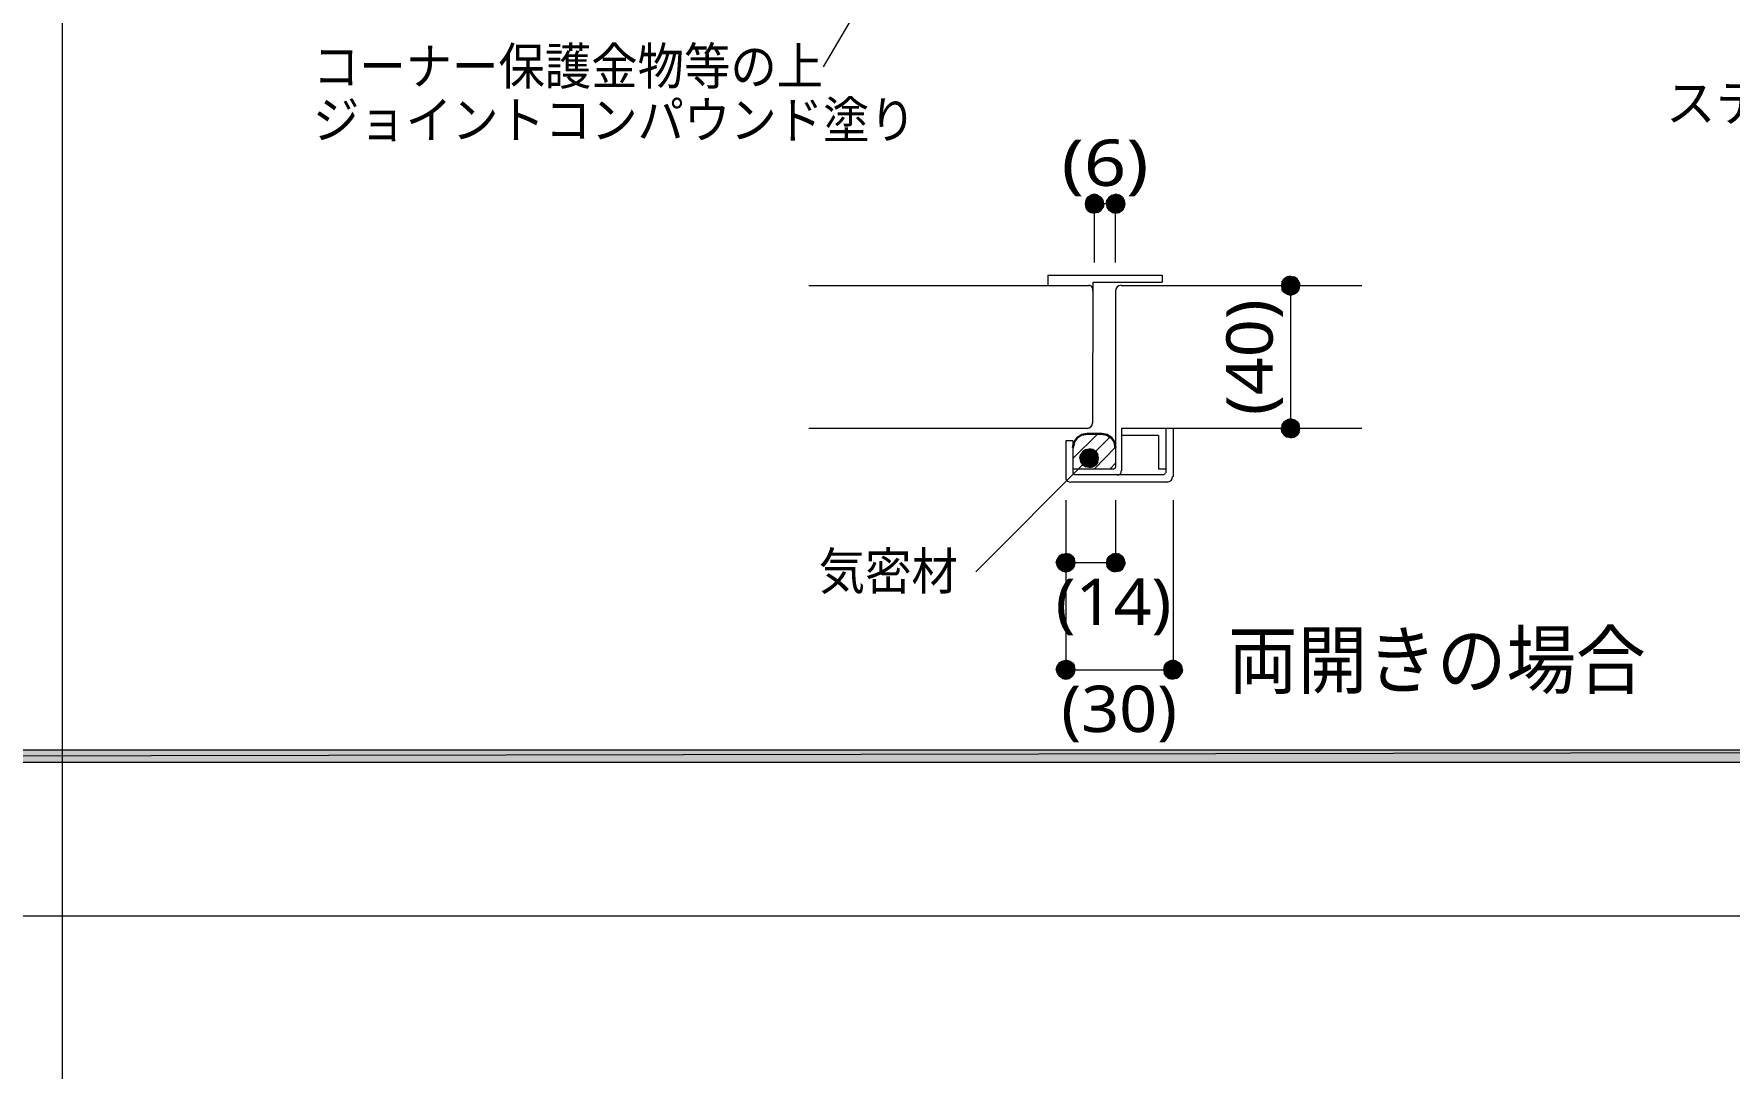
# Model space of a CAD drawing. Header units: millimetres. Extents: x 0 to 420, y 0 to 297.
# Drawn here: x 208.6 to 303.6, y 148.5 to 206.5 of the extents above; entities that cross this region are included whole.
import ezdxf
from ezdxf.enums import TextEntityAlignment as Align

# ---------------------------------------------------------------- set-up
doc = ezdxf.new("R2010")
doc.units = ezdxf.units.MM
doc.styles.add('kst32b', font='NotoSansJP-Variable.ttf')

msp = doc.modelspace()

# ---------------------------------------------------------------- hatches: boundary and pattern name
for points in [[(267.525, 197.125), (267.483, 196.935), (268.012, 196.935), (267.525, 197.125)], [(269.685, 196.723), (269.727, 196.935), (269.198, 196.935), (269.685, 196.723)], [(278.807, 191.855), (278.998, 191.812), (278.998, 192.341), (278.807, 191.855)], [(279.21, 184.827), (278.998, 184.87), (278.998, 184.34), (279.21, 184.827)], [(267.229, 182.457), (267.356, 182.287), (267.716, 182.668), (267.229, 182.457)], [(266.891, 176.615), (266.933, 176.805), (266.404, 176.805), (266.891, 176.615)], [(268.711, 177.017), (268.69, 176.805), (269.198, 176.805), (268.711, 177.017)], [(271.928, 171.027), (271.886, 170.815), (272.415, 170.815), (271.928, 171.027)], [(266.891, 170.625), (266.933, 170.815), (266.404, 170.815), (266.891, 170.625)]]:
    msp.add_hatch(color=7).paths.add_polyline_path(points)
h = msp.add_hatch(color=7)
h.paths.add_polyline_path([(267.483, 196.935), (267.525, 196.723), (268.012, 196.935), (267.483, 196.935)])
h.paths.add_polyline_path([(267.525, 196.723), (268.012, 196.935), (267.631, 196.554), (267.525, 196.723)])
h.paths.add_polyline_path([(268.012, 196.935), (267.631, 196.554), (267.801, 196.448), (268.012, 196.935)])
h = msp.add_hatch(color=7)
h.paths.add_polyline_path([(268.012, 197.464), (267.801, 197.421), (268.012, 196.935), (268.012, 197.464)])
h.paths.add_polyline_path([(267.801, 197.421), (268.012, 196.935), (267.631, 197.295), (267.801, 197.421)])
h.paths.add_polyline_path([(268.012, 196.935), (267.631, 197.295), (267.525, 197.125), (268.012, 196.935)])
h = msp.add_hatch(color=7)
h.paths.add_polyline_path([(267.801, 196.448), (268.012, 196.405), (268.012, 196.935), (267.801, 196.448)])
h.paths.add_polyline_path([(268.012, 196.405), (268.012, 196.935), (268.203, 196.448), (268.012, 196.405)])
h.paths.add_polyline_path([(268.012, 196.935), (268.203, 196.448), (268.372, 196.554), (268.012, 196.935)])
h = msp.add_hatch(color=7)
h.paths.add_polyline_path([(268.499, 197.125), (268.372, 197.295), (268.012, 196.935), (268.499, 197.125)])
h.paths.add_polyline_path([(268.372, 197.295), (268.012, 196.935), (268.203, 197.421), (268.372, 197.295)])
h.paths.add_polyline_path([(268.012, 196.935), (268.203, 197.421), (268.012, 197.464), (268.012, 196.935)])
h = msp.add_hatch(color=7)
h.paths.add_polyline_path([(268.372, 196.554), (268.499, 196.723), (268.012, 196.935), (268.372, 196.554)])
h.paths.add_polyline_path([(268.499, 196.723), (268.012, 196.935), (268.541, 196.935), (268.499, 196.723)])
h.paths.add_polyline_path([(268.012, 196.935), (268.541, 196.935), (268.499, 197.125), (268.012, 196.935)])
h = msp.add_hatch(color=7)
h.paths.add_polyline_path([(268.838, 197.295), (268.711, 197.125), (269.198, 196.935), (268.838, 197.295)])
h.paths.add_polyline_path([(268.711, 197.125), (269.198, 196.935), (268.69, 196.935), (268.711, 197.125)])
h.paths.add_polyline_path([(269.198, 196.935), (268.69, 196.935), (268.711, 196.723), (269.198, 196.935)])
h = msp.add_hatch(color=7)
h.paths.add_polyline_path([(268.711, 196.723), (268.838, 196.554), (269.198, 196.935), (268.711, 196.723)])
h.paths.add_polyline_path([(268.838, 196.554), (269.198, 196.935), (269.007, 196.448), (268.838, 196.554)])
h.paths.add_polyline_path([(269.198, 196.935), (269.007, 196.448), (269.198, 196.405), (269.198, 196.935)])
h = msp.add_hatch(color=7)
h.paths.add_polyline_path([(269.409, 197.421), (269.198, 197.464), (269.198, 196.935), (269.409, 197.421)])
h.paths.add_polyline_path([(269.198, 197.464), (269.198, 196.935), (269.007, 197.421), (269.198, 197.464)])
h.paths.add_polyline_path([(269.198, 196.935), (269.007, 197.421), (268.838, 197.295), (269.198, 196.935)])
h = msp.add_hatch(color=7)
h.paths.add_polyline_path([(269.727, 196.935), (269.685, 197.125), (269.198, 196.935), (269.727, 196.935)])
h.paths.add_polyline_path([(269.685, 197.125), (269.198, 196.935), (269.579, 197.295), (269.685, 197.125)])
h.paths.add_polyline_path([(269.198, 196.935), (269.579, 197.295), (269.409, 197.421), (269.198, 196.935)])
h = msp.add_hatch(color=7)
h.paths.add_polyline_path([(269.198, 196.405), (269.409, 196.448), (269.198, 196.935), (269.198, 196.405)])
h.paths.add_polyline_path([(269.409, 196.448), (269.198, 196.935), (269.579, 196.554), (269.409, 196.448)])
h.paths.add_polyline_path([(269.198, 196.935), (269.579, 196.554), (269.685, 196.723), (269.198, 196.935)])
h = msp.add_hatch(color=7)
h.paths.add_polyline_path([(279.379, 192.722), (279.21, 192.828), (278.998, 192.341), (279.379, 192.722)])
h.paths.add_polyline_path([(279.21, 192.828), (278.998, 192.341), (278.998, 192.871), (279.21, 192.828)])
h.paths.add_polyline_path([(278.998, 192.341), (278.998, 192.871), (278.807, 192.828), (278.998, 192.341)])
h = msp.add_hatch(color=7)
h.paths.add_polyline_path([(278.807, 192.828), (278.638, 192.722), (278.998, 192.341), (278.807, 192.828)])
h.paths.add_polyline_path([(278.638, 192.722), (278.998, 192.341), (278.511, 192.532), (278.638, 192.722)])
h.paths.add_polyline_path([(278.998, 192.341), (278.511, 192.532), (278.49, 192.341), (278.998, 192.341)])
h = msp.add_hatch(color=7)
h.paths.add_polyline_path([(278.49, 192.341), (278.511, 192.13), (278.998, 192.341), (278.49, 192.341)])
h.paths.add_polyline_path([(278.511, 192.13), (278.998, 192.341), (278.638, 191.961), (278.511, 192.13)])
h.paths.add_polyline_path([(278.998, 192.341), (278.638, 191.961), (278.807, 191.855), (278.998, 192.341)])
h = msp.add_hatch(color=7)
h.paths.add_polyline_path([(279.485, 192.13), (279.527, 192.341), (278.998, 192.341), (279.485, 192.13)])
h.paths.add_polyline_path([(279.527, 192.341), (278.998, 192.341), (279.485, 192.532), (279.527, 192.341)])
h.paths.add_polyline_path([(278.998, 192.341), (279.485, 192.532), (279.379, 192.722), (278.998, 192.341)])
h = msp.add_hatch(color=7)
h.paths.add_polyline_path([(278.998, 191.812), (279.21, 191.855), (278.998, 192.341), (278.998, 191.812)])
h.paths.add_polyline_path([(279.21, 191.855), (278.998, 192.341), (279.379, 191.961), (279.21, 191.855)])
h.paths.add_polyline_path([(278.998, 192.341), (279.379, 191.961), (279.485, 192.13), (278.998, 192.341)])
h = msp.add_hatch(color=7)
h.paths.add_polyline_path([(278.511, 184.531), (278.49, 184.34), (278.998, 184.34), (278.511, 184.531)])
h.paths.add_polyline_path([(278.49, 184.34), (278.998, 184.34), (278.511, 184.129), (278.49, 184.34)])
h.paths.add_polyline_path([(278.998, 184.34), (278.511, 184.129), (278.638, 183.959), (278.998, 184.34)])
h = msp.add_hatch(color=7)
h.paths.add_polyline_path([(278.998, 184.87), (278.807, 184.827), (278.998, 184.34), (278.998, 184.87)])
h.paths.add_polyline_path([(278.807, 184.827), (278.998, 184.34), (278.638, 184.721), (278.807, 184.827)])
h.paths.add_polyline_path([(278.998, 184.34), (278.638, 184.721), (278.511, 184.531), (278.998, 184.34)])
h = msp.add_hatch(color=7)
h.paths.add_polyline_path([(278.638, 183.959), (278.807, 183.854), (278.998, 184.34), (278.638, 183.959)])
h.paths.add_polyline_path([(278.807, 183.854), (278.998, 184.34), (278.998, 183.811), (278.807, 183.854)])
h.paths.add_polyline_path([(278.998, 184.34), (278.998, 183.811), (279.21, 183.854), (278.998, 184.34)])
h = msp.add_hatch(color=7)
h.paths.add_polyline_path([(279.527, 184.34), (279.485, 184.531), (278.998, 184.34), (279.527, 184.34)])
h.paths.add_polyline_path([(279.485, 184.531), (278.998, 184.34), (279.379, 184.721), (279.485, 184.531)])
h.paths.add_polyline_path([(278.998, 184.34), (279.379, 184.721), (279.21, 184.827), (278.998, 184.34)])
h = msp.add_hatch(color=7)
h.paths.add_polyline_path([(279.21, 183.854), (279.379, 183.959), (278.998, 184.34), (279.21, 183.854)])
h.paths.add_polyline_path([(279.379, 183.959), (278.998, 184.34), (279.485, 184.129), (279.379, 183.959)])
h.paths.add_polyline_path([(278.998, 184.34), (279.485, 184.129), (279.527, 184.34), (278.998, 184.34)])
h = msp.add_hatch(color=7)
h.paths.add_polyline_path([(267.356, 183.049), (267.229, 182.859), (267.716, 182.668), (267.356, 183.049)])
h.paths.add_polyline_path([(267.229, 182.859), (267.716, 182.668), (267.187, 182.668), (267.229, 182.859)])
h.paths.add_polyline_path([(267.716, 182.668), (267.187, 182.668), (267.229, 182.457), (267.716, 182.668)])
h = msp.add_hatch(color=7)
h.paths.add_polyline_path([(267.928, 183.155), (267.716, 183.197), (267.716, 182.668), (267.928, 183.155)])
h.paths.add_polyline_path([(267.716, 183.197), (267.716, 182.668), (267.525, 183.155), (267.716, 183.197)])
h.paths.add_polyline_path([(267.716, 182.668), (267.525, 183.155), (267.356, 183.049), (267.716, 182.668)])
h = msp.add_hatch(color=7)
h.paths.add_polyline_path([(267.356, 182.287), (267.525, 182.181), (267.716, 182.668), (267.356, 182.287)])
h.paths.add_polyline_path([(267.525, 182.181), (267.716, 182.668), (267.716, 182.139), (267.525, 182.181)])
h.paths.add_polyline_path([(267.716, 182.668), (267.716, 182.139), (267.928, 182.181), (267.716, 182.668)])
h = msp.add_hatch(color=7)
h.paths.add_polyline_path([(268.245, 182.668), (268.203, 182.859), (267.716, 182.668), (268.245, 182.668)])
h.paths.add_polyline_path([(268.203, 182.859), (267.716, 182.668), (268.097, 183.049), (268.203, 182.859)])
h.paths.add_polyline_path([(267.716, 182.668), (268.097, 183.049), (267.928, 183.155), (267.716, 182.668)])
h = msp.add_hatch(color=7)
h.paths.add_polyline_path([(267.928, 182.181), (268.097, 182.287), (267.716, 182.668), (267.928, 182.181)])
h.paths.add_polyline_path([(268.097, 182.287), (267.716, 182.668), (268.203, 182.457), (268.097, 182.287)])
h.paths.add_polyline_path([(267.716, 182.668), (268.203, 182.457), (268.245, 182.668), (267.716, 182.668)])
h = msp.add_hatch(color=7)
h.paths.add_polyline_path([(266.044, 177.186), (265.917, 177.017), (266.404, 176.805), (266.044, 177.186)])
h.paths.add_polyline_path([(265.917, 177.017), (266.404, 176.805), (265.875, 176.805), (265.917, 177.017)])
h.paths.add_polyline_path([(266.404, 176.805), (265.875, 176.805), (265.917, 176.615), (266.404, 176.805)])
h = msp.add_hatch(color=7)
h.paths.add_polyline_path([(265.917, 176.615), (266.044, 176.445), (266.404, 176.805), (265.917, 176.615)])
h.paths.add_polyline_path([(266.044, 176.445), (266.404, 176.805), (266.213, 176.339), (266.044, 176.445)])
h.paths.add_polyline_path([(266.404, 176.805), (266.213, 176.339), (266.404, 176.297), (266.404, 176.805)])
h = msp.add_hatch(color=7)
h.paths.add_polyline_path([(266.615, 177.292), (266.404, 177.334), (266.404, 176.805), (266.615, 177.292)])
h.paths.add_polyline_path([(266.404, 177.334), (266.404, 176.805), (266.213, 177.292), (266.404, 177.334)])
h.paths.add_polyline_path([(266.404, 176.805), (266.213, 177.292), (266.044, 177.186), (266.404, 176.805)])
h = msp.add_hatch(color=7)
h.paths.add_polyline_path([(266.933, 176.805), (266.891, 177.017), (266.404, 176.805), (266.933, 176.805)])
h.paths.add_polyline_path([(266.891, 177.017), (266.404, 176.805), (266.785, 177.186), (266.891, 177.017)])
h.paths.add_polyline_path([(266.404, 176.805), (266.785, 177.186), (266.615, 177.292), (266.404, 176.805)])
h = msp.add_hatch(color=7)
h.paths.add_polyline_path([(266.404, 176.297), (266.615, 176.339), (266.404, 176.805), (266.404, 176.297)])
h.paths.add_polyline_path([(266.615, 176.339), (266.404, 176.805), (266.785, 176.445), (266.615, 176.339)])
h.paths.add_polyline_path([(266.404, 176.805), (266.785, 176.445), (266.891, 176.615), (266.404, 176.805)])
h = msp.add_hatch(color=7)
h.paths.add_polyline_path([(268.69, 176.805), (268.711, 176.615), (269.198, 176.805), (268.69, 176.805)])
h.paths.add_polyline_path([(268.711, 176.615), (269.198, 176.805), (268.838, 176.445), (268.711, 176.615)])
h.paths.add_polyline_path([(269.198, 176.805), (268.838, 176.445), (269.007, 176.339), (269.198, 176.805)])
h = msp.add_hatch(color=7)
h.paths.add_polyline_path([(269.198, 177.334), (269.007, 177.292), (269.198, 176.805), (269.198, 177.334)])
h.paths.add_polyline_path([(269.007, 177.292), (269.198, 176.805), (268.838, 177.186), (269.007, 177.292)])
h.paths.add_polyline_path([(269.198, 176.805), (268.838, 177.186), (268.711, 177.017), (269.198, 176.805)])
h = msp.add_hatch(color=7)
h.paths.add_polyline_path([(269.007, 176.339), (269.198, 176.297), (269.198, 176.805), (269.007, 176.339)])
h.paths.add_polyline_path([(269.198, 176.297), (269.198, 176.805), (269.409, 176.339), (269.198, 176.297)])
h.paths.add_polyline_path([(269.198, 176.805), (269.409, 176.339), (269.579, 176.445), (269.198, 176.805)])
h = msp.add_hatch(color=7)
h.paths.add_polyline_path([(269.685, 177.017), (269.579, 177.186), (269.198, 176.805), (269.685, 177.017)])
h.paths.add_polyline_path([(269.579, 177.186), (269.198, 176.805), (269.409, 177.292), (269.579, 177.186)])
h.paths.add_polyline_path([(269.198, 176.805), (269.409, 177.292), (269.198, 177.334), (269.198, 176.805)])
h = msp.add_hatch(color=7)
h.paths.add_polyline_path([(269.579, 176.445), (269.685, 176.615), (269.198, 176.805), (269.579, 176.445)])
h.paths.add_polyline_path([(269.685, 176.615), (269.198, 176.805), (269.727, 176.805), (269.685, 176.615)])
h.paths.add_polyline_path([(269.198, 176.805), (269.727, 176.805), (269.685, 177.017), (269.198, 176.805)])
h = msp.add_hatch(color=7)
h.paths.add_polyline_path([(266.044, 171.196), (265.917, 171.027), (266.404, 170.815), (266.044, 171.196)])
h.paths.add_polyline_path([(265.917, 171.027), (266.404, 170.815), (265.875, 170.815), (265.917, 171.027)])
h.paths.add_polyline_path([(266.404, 170.815), (265.875, 170.815), (265.917, 170.625), (266.404, 170.815)])
h = msp.add_hatch(color=7)
h.paths.add_polyline_path([(266.615, 171.302), (266.404, 171.344), (266.404, 170.815), (266.615, 171.302)])
h.paths.add_polyline_path([(266.404, 171.344), (266.404, 170.815), (266.213, 171.302), (266.404, 171.344)])
h.paths.add_polyline_path([(266.404, 170.815), (266.213, 171.302), (266.044, 171.196), (266.404, 170.815)])
h = msp.add_hatch(color=7)
h.paths.add_polyline_path([(266.933, 170.815), (266.891, 171.027), (266.404, 170.815), (266.933, 170.815)])
h.paths.add_polyline_path([(266.891, 171.027), (266.404, 170.815), (266.785, 171.196), (266.891, 171.027)])
h.paths.add_polyline_path([(266.404, 170.815), (266.785, 171.196), (266.615, 171.302), (266.404, 170.815)])
h = msp.add_hatch(color=7)
h.paths.add_polyline_path([(272.415, 171.344), (272.203, 171.302), (272.415, 170.815), (272.415, 171.344)])
h.paths.add_polyline_path([(272.203, 171.302), (272.415, 170.815), (272.034, 171.196), (272.203, 171.302)])
h.paths.add_polyline_path([(272.415, 170.815), (272.034, 171.196), (271.928, 171.027), (272.415, 170.815)])
h = msp.add_hatch(color=7)
h.paths.add_polyline_path([(272.902, 171.027), (272.775, 171.196), (272.415, 170.815), (272.902, 171.027)])
h.paths.add_polyline_path([(272.775, 171.196), (272.415, 170.815), (272.605, 171.302), (272.775, 171.196)])
h.paths.add_polyline_path([(272.415, 170.815), (272.605, 171.302), (272.415, 171.344), (272.415, 170.815)])
h = msp.add_hatch(color=7)
h.paths.add_polyline_path([(272.775, 170.455), (272.902, 170.625), (272.415, 170.815), (272.775, 170.455)])
h.paths.add_polyline_path([(272.902, 170.625), (272.415, 170.815), (272.944, 170.815), (272.902, 170.625)])
h.paths.add_polyline_path([(272.415, 170.815), (272.944, 170.815), (272.902, 171.027), (272.415, 170.815)])
h = msp.add_hatch(color=7)
h.paths.add_polyline_path([(265.917, 170.625), (266.044, 170.455), (266.404, 170.815), (265.917, 170.625)])
h.paths.add_polyline_path([(266.044, 170.455), (266.404, 170.815), (266.213, 170.328), (266.044, 170.455)])
h.paths.add_polyline_path([(266.404, 170.815), (266.213, 170.328), (266.404, 170.286), (266.404, 170.815)])
h = msp.add_hatch(color=7)
h.paths.add_polyline_path([(266.404, 170.286), (266.615, 170.328), (266.404, 170.815), (266.404, 170.286)])
h.paths.add_polyline_path([(266.615, 170.328), (266.404, 170.815), (266.785, 170.455), (266.615, 170.328)])
h.paths.add_polyline_path([(266.404, 170.815), (266.785, 170.455), (266.891, 170.625), (266.404, 170.815)])
h = msp.add_hatch(color=7)
h.paths.add_polyline_path([(271.886, 170.815), (271.928, 170.625), (272.415, 170.815), (271.886, 170.815)])
h.paths.add_polyline_path([(271.928, 170.625), (272.415, 170.815), (272.034, 170.455), (271.928, 170.625)])
h.paths.add_polyline_path([(272.415, 170.815), (272.034, 170.455), (272.203, 170.328), (272.415, 170.815)])
h = msp.add_hatch(color=7)
h.paths.add_polyline_path([(272.203, 170.328), (272.415, 170.286), (272.415, 170.815), (272.203, 170.328)])
h.paths.add_polyline_path([(272.415, 170.286), (272.415, 170.815), (272.605, 170.328), (272.415, 170.286)])
h.paths.add_polyline_path([(272.415, 170.815), (272.605, 170.328), (272.775, 170.455), (272.415, 170.815)])
h = msp.add_hatch(color=7)
h.paths.add_polyline_path([(394.166, 165.629), (394.166, 166.328), (26.183, 165.629), (394.166, 165.629)])
h.paths.add_polyline_path([(394.166, 166.328), (26.183, 165.629), (26.183, 166.328), (394.166, 166.328)])

# ---------------------------------------------------------------- linework, layer by layer
at = {"lineweight": 13}
for points in [[(210.164, 285.983), (210.164, 45.995)], [(254.466, 207.433), (252.815, 204.597)], [(268.012, 193.633), (268.012, 196.956)], [(269.198, 196.935), (268.012, 196.935)], [(269.198, 193.633), (269.198, 196.956)], [(265.409, 192.934), (271.801, 192.934)], [(265.409, 192.934), (265.409, 192.341)], [(271.801, 192.934), (271.801, 192.532)], [(252.01, 192.341), (267.716, 192.341)], [(267.92, 192.059), (267.928, 192.112), (267.923, 192.166), (267.907, 192.216), (267.881, 192.263), (267.844, 192.303), (267.8, 192.333), (267.751, 192.353), (267.698, 192.362)], [(267.928, 192.532), (267.907, 184.637)], [(267.928, 192.532), (271.801, 192.532)], [(269.505, 192.363), (269.385, 192.339), (269.288, 192.273), (269.222, 192.175), (269.198, 192.056)], [(269.198, 192.045), (269.198, 182.16)], [(269.515, 192.341), (282.998, 192.341)], [(278.998, 192.341), (278.998, 184.34)], [(267.61, 184.34), (252.01, 184.34)], [(267.6, 184.34), (267.719, 184.365), (267.817, 184.43), (267.882, 184.528), (267.907, 184.647)], [(282.998, 184.34), (269.536, 184.34)], [(269.536, 184.34), (269.536, 181.97)], [(272.013, 184.34), (272.013, 181.843)], [(272.415, 184.34), (272.415, 181.631)], [(266.806, 183.642), (266.404, 183.642), (266.404, 181.568)], [(266.806, 182.647), (268.203, 184.044)], [(266.806, 183.642), (266.806, 181.843)], [(266.912, 183.642), (267.208, 183.938)], [(267.102, 182.054), (268.901, 183.875)], [(271.611, 183.938), (269.536, 183.938)], [(271.611, 183.938), (271.611, 182.054)], [(267.716, 182.668), (261.366, 176.297)], [(267.991, 182.054), (269.198, 183.282)], [(266.404, 181.565), (266.413, 181.512), (266.433, 181.462), (266.463, 181.418), (266.503, 181.382), (266.55, 181.355), (266.601, 181.339), (266.654, 181.335), (266.707, 181.342)], [(269.113, 182.054), (266.806, 182.054)], [(266.806, 181.853), (266.813, 181.816), (266.834, 181.786), (266.864, 181.766), (266.901, 181.758)], [(271.907, 181.737), (266.912, 181.737)], [(268.88, 182.054), (269.198, 182.393)], [(269.102, 182.076), (269.139, 182.083), (269.17, 182.104), (269.19, 182.134), (269.198, 182.171)], [(269.292, 181.742), (269.338, 181.737), (269.383, 181.744), (269.426, 181.761), (269.462, 181.79), (269.491, 181.827), (269.509, 181.869), (269.515, 181.914), (269.51, 181.96)], [(272.013, 182.054), (271.611, 182.054)], [(271.896, 181.758), (271.933, 181.766), (271.964, 181.786), (271.984, 181.816), (271.992, 181.853)], [(272.087, 181.335), (272.206, 181.359), (272.304, 181.425), (272.37, 181.522), (272.394, 181.642)], [(272.098, 181.335), (266.7, 181.335)], [(266.404, 180.319), (266.404, 170.815)], [(269.198, 180.319), (269.198, 176.805), (266.404, 176.805), (266.404, 176.784)], [(272.415, 180.319), (272.415, 170.815)], [(269.198, 176.805), (269.198, 176.784)], [(266.404, 170.815), (272.415, 170.815)], [(394.166, 156.993), (26.183, 156.993)]]:
    msp.add_lwpolyline(points, dxfattribs=at)
at = {"lineweight": 0}
for points in [[(267.525, 197.125), (267.483, 196.935), (268.012, 196.935)], [(267.483, 196.935), (267.525, 196.723), (268.012, 196.935)], [(268.012, 196.935), (267.631, 197.295), (267.525, 197.125)], [(267.525, 196.723), (268.012, 196.935), (267.631, 196.554)], [(267.801, 197.421), (268.012, 196.935), (267.631, 197.295)], [(268.012, 196.935), (267.631, 196.554), (267.801, 196.448)], [(268.012, 197.464), (267.801, 197.421), (268.012, 196.935)], [(267.801, 196.448), (268.012, 196.405), (268.012, 196.935)], [(268.012, 196.935), (268.203, 197.421), (268.012, 197.464)], [(268.372, 197.295), (268.012, 196.935), (268.203, 197.421)], [(268.499, 197.125), (268.372, 197.295), (268.012, 196.935)], [(268.012, 196.935), (268.541, 196.935), (268.499, 197.125)], [(268.012, 196.405), (268.012, 196.935), (268.203, 196.448)], [(268.012, 196.935), (268.203, 196.448), (268.372, 196.554)], [(268.372, 196.554), (268.499, 196.723), (268.012, 196.935)], [(268.499, 196.723), (268.012, 196.935), (268.541, 196.935)], [(268.711, 197.125), (269.198, 196.935), (268.69, 196.935)], [(269.198, 196.935), (268.69, 196.935), (268.711, 196.723)], [(268.838, 197.295), (268.711, 197.125), (269.198, 196.935)], [(268.711, 196.723), (268.838, 196.554), (269.198, 196.935)], [(269.198, 196.935), (269.007, 197.421), (268.838, 197.295)], [(268.838, 196.554), (269.198, 196.935), (269.007, 196.448)], [(269.198, 197.464), (269.198, 196.935), (269.007, 197.421)], [(269.198, 196.935), (269.007, 196.448), (269.198, 196.405)], [(269.409, 197.421), (269.198, 197.464), (269.198, 196.935)], [(269.198, 196.935), (269.579, 197.295), (269.409, 197.421)], [(269.685, 197.125), (269.198, 196.935), (269.579, 197.295)], [(269.727, 196.935), (269.685, 197.125), (269.198, 196.935)], [(269.198, 196.405), (269.409, 196.448), (269.198, 196.935)], [(269.409, 196.448), (269.198, 196.935), (269.579, 196.554)], [(269.198, 196.935), (269.579, 196.554), (269.685, 196.723)], [(269.685, 196.723), (269.727, 196.935), (269.198, 196.935)], [(278.998, 192.341), (278.998, 192.871), (278.807, 192.828)], [(279.21, 192.828), (278.998, 192.341), (278.998, 192.871)], [(278.998, 192.341), (278.511, 192.532), (278.49, 192.341)], [(278.49, 192.341), (278.511, 192.13), (278.998, 192.341)], [(278.638, 192.722), (278.998, 192.341), (278.511, 192.532)], [(278.511, 192.13), (278.998, 192.341), (278.638, 191.961)], [(278.807, 192.828), (278.638, 192.722), (278.998, 192.341)], [(278.998, 192.341), (278.638, 191.961), (278.807, 191.855)], [(278.807, 191.855), (278.998, 191.812), (278.998, 192.341)], [(279.379, 192.722), (279.21, 192.828), (278.998, 192.341)], [(278.998, 192.341), (279.485, 192.532), (279.379, 192.722)], [(279.527, 192.341), (278.998, 192.341), (279.485, 192.532)], [(278.998, 191.812), (279.21, 191.855), (278.998, 192.341)], [(279.21, 191.855), (278.998, 192.341), (279.379, 191.961)], [(278.998, 192.341), (279.379, 191.961), (279.485, 192.13)], [(279.485, 192.13), (279.527, 192.341), (278.998, 192.341)], [(278.511, 184.531), (278.49, 184.34), (278.998, 184.34)], [(278.49, 184.34), (278.998, 184.34), (278.511, 184.129)], [(278.998, 184.34), (278.638, 184.721), (278.511, 184.531)], [(278.998, 184.34), (278.511, 184.129), (278.638, 183.959)], [(278.807, 184.827), (278.998, 184.34), (278.638, 184.721)], [(278.638, 183.959), (278.807, 183.854), (278.998, 184.34)], [(278.998, 184.87), (278.807, 184.827), (278.998, 184.34)], [(278.807, 183.854), (278.998, 184.34), (278.998, 183.811)], [(279.21, 184.827), (278.998, 184.87), (278.998, 184.34)], [(278.998, 184.34), (279.379, 184.721), (279.21, 184.827)], [(279.485, 184.531), (278.998, 184.34), (279.379, 184.721)], [(279.527, 184.34), (279.485, 184.531), (278.998, 184.34)], [(278.998, 184.34), (278.998, 183.811), (279.21, 183.854)], [(279.21, 183.854), (279.379, 183.959), (278.998, 184.34)], [(279.379, 183.959), (278.998, 184.34), (279.485, 184.129)], [(278.998, 184.34), (279.485, 184.129), (279.527, 184.34)], [(267.229, 182.859), (267.716, 182.668), (267.187, 182.668)], [(267.716, 182.668), (267.187, 182.668), (267.229, 182.457)], [(267.356, 183.049), (267.229, 182.859), (267.716, 182.668)], [(267.229, 182.457), (267.356, 182.287), (267.716, 182.668)], [(267.716, 182.668), (267.525, 183.155), (267.356, 183.049)], [(267.356, 182.287), (267.525, 182.181), (267.716, 182.668)], [(267.716, 183.197), (267.716, 182.668), (267.525, 183.155)], [(267.525, 182.181), (267.716, 182.668), (267.716, 182.139)], [(267.928, 183.155), (267.716, 183.197), (267.716, 182.668)], [(267.716, 182.668), (268.097, 183.049), (267.928, 183.155)], [(268.203, 182.859), (267.716, 182.668), (268.097, 183.049)], [(268.245, 182.668), (268.203, 182.859), (267.716, 182.668)], [(267.716, 182.668), (267.716, 182.139), (267.928, 182.181)], [(267.928, 182.181), (268.097, 182.287), (267.716, 182.668)], [(268.097, 182.287), (267.716, 182.668), (268.203, 182.457)], [(267.716, 182.668), (268.203, 182.457), (268.245, 182.668)], [(265.917, 177.017), (266.404, 176.805), (265.875, 176.805)], [(266.404, 176.805), (265.875, 176.805), (265.917, 176.615)], [(266.044, 177.186), (265.917, 177.017), (266.404, 176.805)], [(265.917, 176.615), (266.044, 176.445), (266.404, 176.805)], [(266.404, 176.805), (266.213, 177.292), (266.044, 177.186)], [(266.044, 176.445), (266.404, 176.805), (266.213, 176.339)], [(266.404, 177.334), (266.404, 176.805), (266.213, 177.292)], [(266.404, 176.805), (266.213, 176.339), (266.404, 176.297)], [(266.615, 177.292), (266.404, 177.334), (266.404, 176.805)], [(266.404, 176.805), (266.785, 177.186), (266.615, 177.292)], [(266.891, 177.017), (266.404, 176.805), (266.785, 177.186)], [(266.933, 176.805), (266.891, 177.017), (266.404, 176.805)], [(266.404, 176.297), (266.615, 176.339), (266.404, 176.805)], [(266.615, 176.339), (266.404, 176.805), (266.785, 176.445)], [(266.404, 176.805), (266.785, 176.445), (266.891, 176.615)], [(266.891, 176.615), (266.933, 176.805), (266.404, 176.805)], [(268.711, 177.017), (268.69, 176.805), (269.198, 176.805)], [(268.69, 176.805), (268.711, 176.615), (269.198, 176.805)], [(269.198, 176.805), (268.838, 177.186), (268.711, 177.017)], [(268.711, 176.615), (269.198, 176.805), (268.838, 176.445)], [(269.007, 177.292), (269.198, 176.805), (268.838, 177.186)], [(269.198, 176.805), (268.838, 176.445), (269.007, 176.339)], [(269.198, 177.334), (269.007, 177.292), (269.198, 176.805)], [(269.007, 176.339), (269.198, 176.297), (269.198, 176.805)], [(269.198, 176.805), (269.409, 177.292), (269.198, 177.334)], [(269.579, 177.186), (269.198, 176.805), (269.409, 177.292)], [(269.685, 177.017), (269.579, 177.186), (269.198, 176.805)], [(269.198, 176.805), (269.727, 176.805), (269.685, 177.017)], [(269.198, 176.297), (269.198, 176.805), (269.409, 176.339)], [(269.198, 176.805), (269.409, 176.339), (269.579, 176.445)], [(269.579, 176.445), (269.685, 176.615), (269.198, 176.805)], [(269.685, 176.615), (269.198, 176.805), (269.727, 176.805)], [(265.917, 171.027), (266.404, 170.815), (265.875, 170.815)], [(266.044, 171.196), (265.917, 171.027), (266.404, 170.815)], [(266.404, 170.815), (266.213, 171.302), (266.044, 171.196)], [(266.404, 171.344), (266.404, 170.815), (266.213, 171.302)], [(266.615, 171.302), (266.404, 171.344), (266.404, 170.815)], [(266.404, 170.815), (266.785, 171.196), (266.615, 171.302)], [(266.891, 171.027), (266.404, 170.815), (266.785, 171.196)], [(266.933, 170.815), (266.891, 171.027), (266.404, 170.815)], [(271.928, 171.027), (271.886, 170.815), (272.415, 170.815)], [(272.415, 170.815), (272.034, 171.196), (271.928, 171.027)], [(272.203, 171.302), (272.415, 170.815), (272.034, 171.196)], [(272.415, 171.344), (272.203, 171.302), (272.415, 170.815)], [(272.415, 170.815), (272.605, 171.302), (272.415, 171.344)], [(272.775, 171.196), (272.415, 170.815), (272.605, 171.302)], [(272.902, 171.027), (272.775, 171.196), (272.415, 170.815)], [(272.415, 170.815), (272.944, 170.815), (272.902, 171.027)], [(266.404, 170.815), (265.875, 170.815), (265.917, 170.625)], [(265.917, 170.625), (266.044, 170.455), (266.404, 170.815)], [(266.044, 170.455), (266.404, 170.815), (266.213, 170.328)], [(266.404, 170.815), (266.213, 170.328), (266.404, 170.286)], [(266.404, 170.286), (266.615, 170.328), (266.404, 170.815)], [(266.615, 170.328), (266.404, 170.815), (266.785, 170.455)], [(266.404, 170.815), (266.785, 170.455), (266.891, 170.625)], [(266.891, 170.625), (266.933, 170.815), (266.404, 170.815)], [(271.886, 170.815), (271.928, 170.625), (272.415, 170.815)], [(271.928, 170.625), (272.415, 170.815), (272.034, 170.455)], [(272.415, 170.815), (272.034, 170.455), (272.203, 170.328)], [(272.203, 170.328), (272.415, 170.286), (272.415, 170.815)], [(272.415, 170.286), (272.415, 170.815), (272.605, 170.328)], [(272.415, 170.815), (272.605, 170.328), (272.775, 170.455)], [(272.775, 170.455), (272.902, 170.625), (272.415, 170.815)], [(272.902, 170.625), (272.415, 170.815), (272.944, 170.815)], [(394.166, 165.629), (394.166, 166.328), (26.183, 165.629)], [(394.166, 166.328), (26.183, 165.629), (26.183, 166.328)]]:
    msp.add_lwpolyline(points, close=True, dxfattribs=at)
at = {"lineweight": 30}
for points in [[(267.6, 184.044), (267.291, 183.982), (267.038, 183.812), (266.868, 183.559), (266.806, 183.25)], [(267.61, 184.044), (268.414, 184.044)], [(269.198, 183.25), (269.135, 183.559), (268.965, 183.812), (268.713, 183.982), (268.404, 184.044)]]:
    msp.add_lwpolyline(points, dxfattribs=at)

# ---------------------------------------------------------------- texts
at = {"style": 'kst32b'}
for s, height, p, p2 in [('コーナー保護金物等の上', 2.07913, (224.219, 203.602), (252.807, 203.602)), ('ステンレス t=1.5', 2.07913, (300.037, 201.549), (320.829, 201.549)), ('ジョイントコンパウンド塗り', 2.07913, (224.219, 200.596), (258.004, 200.596)), ('(6)', 2.5989, (266.171, 197.929), (271.044, 197.929)), ('(40)', 2.5989, (278.003, 185.081), (278.003, 191.579)), ('気密材', 2.0791, (252.561, 175.302), (260.357, 175.302)), ('(14)', 2.5989, (265.832, 173.313), (272.329, 173.313)), ('両開きの場合', 3.1187, (275.505, 169.799), (298.896, 169.799)), ('(30)', 2.5989, (266.15, 167.322), (272.647, 167.322))]:
    msp.add_text(s, height=height, dxfattribs=at).set_placement(p, p2, align=Align.FIT)

doc.saveas('drawing.dxf')
